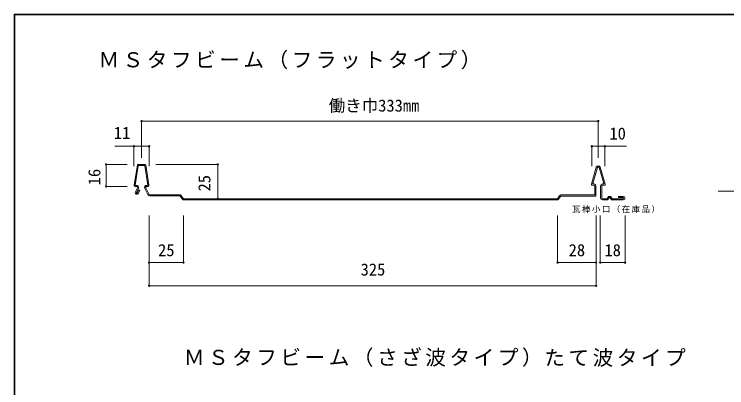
# Model space of a CAD drawing. Units: millimetres, scale not verified. Extents: x -383 to 396, y -269 to 284.
# Drawn here: x -383 to 135, y 12 to 284 of the extents above; entities that cross this region are included whole.
import ezdxf
from ezdxf.enums import TextEntityAlignment as Align

# ---------------------------------------------------------------- set-up
doc = ezdxf.new("R2010")
doc.units = ezdxf.units.MM
doc.header["$LTSCALE"] = 2
doc.header["$PDMODE"] = 32
doc.header["$PDSIZE"] = 1
doc.layers.add('0-0', color=7, linetype='Continuous', lineweight=18)
doc.layers.add('8-0', color=7, linetype='Continuous', lineweight=18)
doc.styles.add('ＭＳ ゴシック', font='')
doc.styles.get('ＭＳ ゴシック').set_extended_font_data('MS Gothic')

msp = doc.modelspace()

# ---------------------------------------------------------------- linework, layer by layer
at = {"layer": '0-0'}
for p, q in [((-290.668, 205.963), (41.332, 205.963)), ((-290.668, 205.963), (-290.668, 179.187)), ((41.332, 205.963), (41.332, 179.187)), ((-310.075, 187.604), (-285.168, 187.604)), ((-296.168, 187.604), (-296.168, 173.196)), ((-285.168, 187.604), (-285.168, 173.196)), ((36.571, 187.604), (36.571, 173.196)), ((36.571, 187.604), (61.828, 187.604)), ((46.094, 187.604), (46.094, 173.196)), ((-316.432, 174.449), (-316.432, 158.449)), ((-316.432, 174.449), (-301.043, 174.449)), ((-293.734, 174.026), (-295.987, 159.603)), ((-293.023, 173.395), (-295.197, 159.48)), ((-288.096, 174.449), (-293.24, 174.449)), ((-288.609, 173.649), (-292.726, 173.649)), ((-288.313, 173.395), (-286.138, 159.48)), ((-287.602, 174.026), (-285.348, 159.603)), ((-235.226, 174.449), (-280.278, 174.449)), ((-235.226, 174.449), (-235.226, 149.449)), ((39.92, 172.453), (36.373, 160.117)), ((37.316, 160.504), (40.689, 172.232)), ((45.367, 160.504), (41.977, 172.231)), ((42.745, 172.453), (46.312, 160.117)), ((-316.432, 158.449), (-301.043, 158.449)), ((-293.674, 157.436), (-295.094, 154.596)), ((-294.3, 159.249), (-294.999, 159.249)), ((-294.3, 158.449), (-294.999, 158.449)), ((-292.959, 157.078), (-294.378, 154.238)), ((-292.525, 155.933), (-293.573, 153.836)), ((-291.809, 155.575), (-292.858, 153.478)), ((-292.525, 155.933), (-291.809, 155.575)), ((-288.377, 157.078), (-286.16, 152.644)), ((-287.661, 157.436), (-285.444, 153.001)), ((-286.336, 159.249), (-287.035, 159.249)), ((-287.035, 158.449), (-286.336, 158.449)), ((38.407, 159.449), (36.844, 159.449)), ((37.509, 160.249), (38.407, 160.249)), ((38.832, 152.549), (38.832, 158.949)), ((39.632, 151.749), (39.632, 158.949)), ((43.032, 149.949), (43.032, 158.949)), ((43.832, 149.949), (43.832, 158.949)), ((45.175, 160.249), (44.324, 160.249)), ((44.324, 159.449), (45.841, 159.449)), ((-262.435, 152.449), (-284.55, 152.449)), ((-262.756, 151.649), (-284.55, 151.649)), ((-262.507, 151.515), (-260.982, 149.228)), ((-262.019, 152.226), (-260.316, 149.671)), ((13.153, 151.67), (11.672, 149.449)), ((13.818, 151.226), (12.248, 148.871)), ((38.532, 152.249), (14.234, 152.249)), ((39.332, 151.449), (14.234, 151.449)), ((47.732, 149.529), (48.618, 150.714)), ((48.163, 148.769), (49.259, 150.236)), ((51.476, 149.537), (50.727, 150.648)), ((56.043, 151.19), (59.543, 151.19)), ((56.043, 151.19), (56.043, 150.39)), ((56.043, 150.39), (59.543, 150.39)), ((-259.9, 149.449), (11.164, 149.449)), ((-259.9, 148.649), (11.431, 148.649)), ((-207.62, 149.449), (-135.62, 149.449)), ((-207.111, 148.649), (-136.13, 148.649)), ((-111.62, 149.449), (-39.62, 149.449)), ((-111.111, 148.649), (-40.13, 148.649)), ((-15.62, 149.449), (11.164, 149.449)), ((-15.111, 149.449), (11.672, 149.449)), ((-15.111, 148.649), (11.832, 148.649)), ((44.324, 148.649), (46.176, 148.649)), ((47.572, 149.449), (44.332, 149.449)), ((47.575, 149.449), (44.332, 149.449)), ((47.923, 148.649), (44.332, 148.649)), ((46.332, 149.449), (46.424, 149.449)), ((51.021, 148.781), (50.064, 150.2)), ((51.27, 148.649), (59.543, 148.649)), ((51.642, 149.449), (59.543, 149.449)), ((-285.168, 103.168), (-285.168, 137.414)), ((-285.168, 86.343), (-285.168, 137.414)), ((-260.168, 103.168), (-260.168, 137.414)), ((11.832, 103.168), (11.832, 137.414)), ((39.832, 103.168), (39.832, 137.414)), ((39.832, 86.343), (39.832, 137.414)), ((42.832, 103.168), (42.832, 137.414)), ((60.832, 103.168), (60.832, 137.414)), ((-285.168, 103.168), (-260.168, 103.168)), ((11.832, 103.168), (39.832, 103.168)), ((42.832, 103.168), (60.832, 103.168)), ((-285.168, 86.343), (39.832, 86.343))]:
    msp.add_line(p, q, dxfattribs=at)
msp.add_lwpolyline([(128.489, 155.038), (291.75, 155.038), (291.75, 96.51), (289.162, 106.17)], dxfattribs=at)
for centre, radius, start, end in [((-293.24, 173.949), 0.5, 90, 171.11934), ((-292.726, 173.349), 0.3, 90, 171.11934), ((-288.609, 173.349), 0.3, 8.88066, 90), ((-288.096, 173.949), 0.5, 8.88066, 90), ((41.332, 171.949), 1.5, 19.65382, 160.34618), ((41.332, 171.949), 0.7, 19.65382, 160.34618), ((-294.999, 159.449), 1, 171.11934, 270), ((-294.999, 159.449), 0.2, 171.11934, 270), ((-294.3, 157.749), 1.5, 333.43495, 90), ((-294.3, 157.749), 0.7, 333.43495, 90), ((-287.035, 157.749), 1.5, 90, 206.56505), ((-287.035, 157.749), 0.7, 90, 206.56505), ((-286.336, 159.449), 1, 270, 8.88066), ((-286.336, 159.449), 0.2, 270, 8.88066), ((36.844, 159.949), 0.5, 160.34618, 270), ((37.509, 160.449), 0.2, 163.95861, 270), ((38.332, 158.949), 1.3, 0, 90), ((38.332, 158.949), 0.5, 0, 90), ((44.332, 158.949), 1.3, 90, 180), ((44.332, 158.949), 0.5, 90, 180), ((45.175, 160.449), 0.2, 270, 16.1254), ((45.841, 159.949), 0.5, 270, 19.65382), ((-293.976, 154.037), 1.25, 153.43495, 333.43495), ((-293.976, 154.037), 0.45, 153.43495, 333.43495), ((-284.55, 153.449), 1.8, 206.56505, 270), ((-284.55, 153.449), 1, 206.56505, 270), ((-262.756, 151.349), 0.3, 33.69007, 90), ((-262.435, 151.949), 0.5, 33.69007, 90), ((14.234, 150.949), 1.3, 90, 146.30993), ((14.234, 150.949), 0.5, 90, 146.30993), ((38.532, 152.549), 0.3, 270, 0), ((39.332, 151.749), 0.3, 270, 0), ((49.649, 149.921), 1.301, 33.99359, 142.40425), ((49.649, 149.921), 0.501, 33.99359, 142.40425), ((59.543, 149.919), 1.271, 270, 90), ((59.543, 149.919), 0.471, 270, 90), ((-259.9, 149.949), 1.3, 213.69007, 270), ((-259.9, 149.949), 0.5, 213.69007, 270), ((11.832, 149.149), 0.5, 270, 326.30993), ((44.332, 149.949), 1.3, 180, 270), ((44.332, 149.949), 0.5, 180, 270), ((47.572, 149.649), 0.2, 270, 323.23351), ((47.572, 149.649), 0.2, 270, 323.23351), ((47.923, 148.949), 0.3, 270, 323.23351), ((51.27, 148.949), 0.3, 213.99324, 270), ((51.642, 149.649), 0.2, 213.99324, 270)]:
    msp.add_arc(centre, radius, start, end, dxfattribs=at)
for p in [(-290.668, 205.963), (41.332, 205.963), (-296.168, 187.604), (-285.168, 187.604), (36.571, 187.604), (46.094, 187.604), (-316.432, 174.449), (-235.226, 174.449), (-316.432, 158.449), (-235.226, 149.449), (-285.168, 103.168), (-260.168, 103.168), (11.832, 103.168), (39.832, 103.168), (42.832, 103.168), (60.832, 103.168), (-285.168, 86.343), (39.832, 86.343)]:
    msp.add_point(p, dxfattribs=at)
at = {"layer": '8-0'}
for p, q in [((-383.214, 283.542), (-383.214, -268.609)), ((395.964, 283.542), (-383.214, 283.542)), ((395.764, 283.342), (-383.014, 283.342)), ((-382.814, 283.142), (-382.814, -268.209))]:
    msp.add_line(p, q, dxfattribs=at)
for points in [[(-383.014, 283.342), (-383.014, -268.409), (395.764, -268.409)], [(395.564, -268.209), (395.564, 283.142), (-382.814, 283.142)]]:
    msp.add_lwpolyline(points, dxfattribs=at)

# ---------------------------------------------------------------- texts
at = {"layer": '0-0', "style": 'ＭＳ ゴシック'}
for s, p in [('働き巾333㎜', (-154.647, 210.182)), ('11', (-310.807, 190.377)), ('10', (49.452, 189.88)), ('25', (-278.668, 105.168)), ('28', (19.832, 105.168)), ('18', (45.832, 105.168)), ('325', (-131.418, 91.093))]:
    msp.add_text(s, height=8.798, dxfattribs=at).set_placement(p, align=Align.BOTTOM_LEFT)
for s, p in [('16', (-317.975, 159.283)), ('25', (-237.973, 154.811))]:
    msp.add_text(s, height=8.798, rotation=90, dxfattribs=at).set_placement(p, align=Align.BOTTOM_LEFT)
at = {"layer": '0-0', "attachment_point": 7, "style": 'ＭＳ ゴシック'}
for s, insert, char_height in [('\\T1.17;ＭＳタフビーム（フラットタイプ）', (-321.964, 243.542), 11), ('\\T1.17;瓦棒小口（在庫品）', (22.33, 139.14), 4.399), ('\\T1.17;ＭＳタフビーム（さざ波タイプ）', (-259.933, 27.362), 11), ('\\T1.17;たて波タイプ', (2.181, 27.362), 11)]:
    msp.add_mtext(s, dxfattribs=dict(at, insert=insert, char_height=char_height))

doc.saveas('drawing.dxf')
